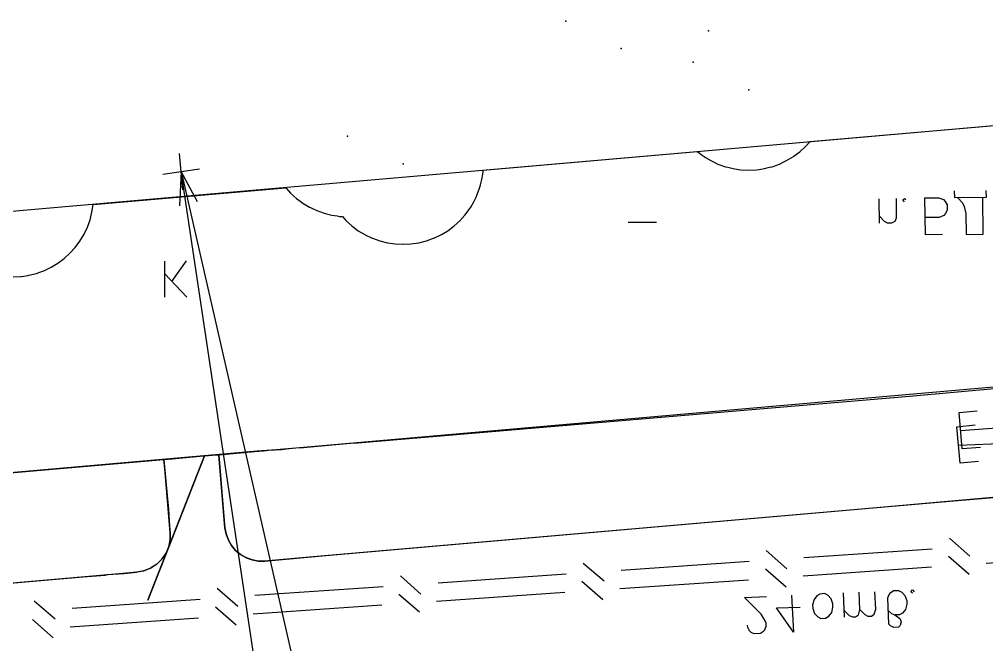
# Model space of a CAD drawing. Header units: metres. Extents: x 131 to 658, y 22 to 173.
# Drawn here: x 510.84 to 538.5, y 72.18 to 90.06 of the extents above; entities that cross this region are included whole.
import ezdxf

# ---------------------------------------------------------------- set-up
doc = ezdxf.new("R2010")
doc.units = ezdxf.units.M
for name, color, linetype in [('ELECTR_CABLE_COMM', 7, 'Continuous'), ('GAS', 7, 'Continuous'), ('GRASS', 7, 'Continuous'), ('ROAD', 7, 'Continuous'), ('SEWER', 7, 'Continuous'), ('SIDEWALK_PATH', 7, 'Continuous'), ('TREE', 7, 'Continuous')]:
    doc.layers.add(name, color=color, linetype=linetype)

msp = doc.modelspace()

# ---------------------------------------------------------------- linework, layer by layer
at = {"layer": 'ELECTR_CABLE_COMM'}
for points in [[(515.511, 85.186), (515.422, 86.229)], [(514.945, 85.63), (515.988, 85.785)], [(515.467, 85.708), (515.422, 84.731)], [(518.075, 68.297), (515.467, 85.708)], [(515.933, 84.842), (515.467, 85.708), (515.467, 85.708), (519.595, 67.653), (519.595, 67.653), (520.882, 53.472)], [(538.027, 74.711), (537.438, 75.221)], [(532.789, 74.345), (532.201, 74.866)], [(536.95, 74.911), (533.277, 74.655)], [(538.004, 74.178), (537.416, 74.7)], [(542.166, 74.744), (538.493, 74.5)], [(527.562, 73.99), (526.963, 74.5)], [(531.712, 74.555), (528.051, 74.3)], [(522.325, 73.623), (521.737, 74.145)], [(526.475, 74.189), (522.813, 73.934)], [(532.767, 73.823), (532.179, 74.334)], [(536.928, 74.389), (533.255, 74.134)], [(527.529, 73.457), (526.93, 73.978)], [(531.69, 74.023), (528.017, 73.768)], [(517.087, 73.268), (516.499, 73.779)], [(521.248, 73.834), (517.575, 73.579)], [(522.28, 73.102), (521.692, 73.612)], [(526.442, 73.668), (522.768, 73.412)], [(532.922, 73.59), (532.978, 72.536), (532.978, 72.536), (532.489, 73.224), (532.489, 73.224), (533.166, 73.246)], [(533.765, 72.924), (533.899, 72.935), (533.899, 72.935), (533.987, 72.991), (533.987, 72.991), (534.076, 73.091), (534.076, 73.091), (534.109, 73.246), (534.109, 73.246), (534.109, 73.346), (534.109, 73.346), (534.054, 73.49), (534.054, 73.49), (533.965, 73.59), (533.965, 73.59), (533.865, 73.634), (533.865, 73.634), (533.732, 73.623), (533.732, 73.623), (533.643, 73.568), (533.643, 73.568), (533.566, 73.468), (533.566, 73.468), (533.521, 73.313), (533.521, 73.313), (533.532, 73.213), (533.532, 73.213), (533.577, 73.069), (533.577, 73.069), (533.677, 72.969), (533.677, 72.969), (533.765, 72.924)], [(534.442, 72.958), (534.409, 73.657)], [(534.431, 73.157), (534.575, 73.013), (534.575, 73.013), (534.664, 72.969), (534.664, 72.969), (534.753, 72.969), (534.753, 72.969), (534.842, 73.024), (534.842, 73.024), (534.875, 73.179), (534.875, 73.179), (534.853, 73.679)], [(534.875, 73.179), (535.019, 73.035), (535.019, 73.035), (535.108, 72.991), (535.108, 72.991), (535.208, 72.991), (535.208, 72.991), (535.286, 73.046), (535.286, 73.046), (535.33, 73.191), (535.33, 73.191), (535.308, 73.69)], [(535.685, 73.157), (535.785, 73.069), (535.785, 73.069), (535.874, 73.024), (535.874, 73.024), (536.018, 72.924), (536.018, 72.924), (536.062, 72.824), (536.062, 72.824), (536.029, 72.724), (536.029, 72.724), (535.985, 72.68), (535.985, 72.68), (535.852, 72.669), (535.852, 72.669), (535.752, 72.713), (535.752, 72.713), (535.707, 72.758), (535.707, 72.758), (535.674, 73.512), (535.674, 73.512), (535.718, 73.612), (535.718, 73.612), (535.763, 73.668), (535.763, 73.668), (535.841, 73.723), (535.841, 73.723), (535.985, 73.723), (535.985, 73.723), (536.074, 73.679), (536.074, 73.679), (536.162, 73.579), (536.162, 73.579), (536.218, 73.435), (536.218, 73.435), (536.218, 73.335), (536.218, 73.335), (536.184, 73.179), (536.184, 73.179), (536.096, 73.08), (536.096, 73.08), (536.007, 73.024), (536.007, 73.024), (535.874, 73.024)], [(536.384, 73.646), (536.34, 73.69), (536.34, 73.69), (536.384, 73.745), (536.384, 73.745), (536.429, 73.69)], [(511.86, 72.902), (511.261, 73.424)], [(516.011, 73.468), (512.349, 73.213)], [(531.657, 72.736), (531.668, 72.68), (531.668, 72.68), (531.712, 72.58), (531.712, 72.58), (531.757, 72.536), (531.757, 72.536), (531.846, 72.491), (531.846, 72.491), (532.034, 72.503), (532.034, 72.503), (532.123, 72.558), (532.123, 72.558), (532.156, 72.602), (532.156, 72.602), (532.201, 72.702), (532.201, 72.702), (532.201, 72.802), (532.201, 72.802), (532.145, 72.902), (532.145, 72.902), (532.056, 73.046), (532.056, 73.046), (531.579, 73.523), (531.579, 73.523), (532.212, 73.557)], [(517.043, 72.736), (516.454, 73.246)], [(521.204, 73.302), (517.531, 73.046)], [(511.805, 72.369), (511.217, 72.891)], [(515.966, 72.935), (512.293, 72.68)]]:
    msp.add_lwpolyline(points, dxfattribs=at)
at = {"layer": 'GAS'}
for points in [[(538.326, 77.818), (537.805, 77.774), (537.805, 77.774), (537.716, 78.817), (537.716, 78.817), (538.237, 78.861)], [(538.271, 77.418), (537.749, 77.363), (537.749, 77.363), (537.649, 78.406), (537.649, 78.406), (538.171, 78.462)], [(539.946, 78.45), (537.76, 78.295)], [(537.694, 77.884), (539.569, 77.962)]]:
    msp.add_lwpolyline(points, dxfattribs=at)
at = {"layer": 'GRASS'}
for points in [[(581.726, 90.779), (568.964, 89.658), (554.494, 88.393), (541.877, 87.295), (541.866, 87.295), (529.671, 86.229), (516.854, 85.108), (509.63, 84.476)], [(541.688, 76.653), (535.03, 76.065), (519.24, 74.689), (519.14, 74.678), (517.853, 74.567), (517.786, 74.567), (517.686, 74.567), (517.675, 74.567), (517.498, 74.6), (517.32, 74.666), (517.165, 74.755), (517.02, 74.866), (516.909, 75.01), (516.821, 75.166), (516.754, 75.343), (516.721, 75.521), (516.543, 77.607), (517.575, 77.696), (517.686, 77.707), (517.819, 77.718), (517.975, 77.74), (518.152, 77.751), (518.341, 77.762), (518.552, 77.785), (518.751, 77.807), (518.951, 77.818), (518.962, 77.818), (519.062, 77.829), (520.416, 77.951), (520.516, 77.951), (536.295, 79.283), (542.954, 79.882)], [(500.597, 76.22), (514.967, 77.474), (515.067, 76.442), (515.101, 76.054), (515.123, 75.721), (515.145, 75.454), (515.156, 75.388), (515.156, 75.232), (515.156, 75.177), (515.123, 75.01), (515.112, 74.977), (515.034, 74.788), (514.956, 74.689), (514.912, 74.622), (514.823, 74.522), (514.768, 74.478), (514.59, 74.367), (514.402, 74.289), (514.202, 74.245), (513.691, 74.2), (499.321, 72.946)]]:
    msp.add_lwpolyline(points, dxfattribs=at)
at = {"layer": 'ROAD'}
for points in [[(510.66, 82.697), (510.885, 82.708), (510.886, 82.708), (510.901, 82.71), (511.089, 82.738), (511.108, 82.741), (511.108, 82.741), (511.109, 82.741), (511.328, 82.796), (511.328, 82.796), (511.396, 82.82), (511.54, 82.872), (511.745, 82.969), (511.938, 83.085), (512.119, 83.219), (512.287, 83.371), (512.438, 83.538), (512.573, 83.719), (512.689, 83.913), (512.785, 84.117), (512.861, 84.329), (512.916, 84.548), (512.916, 84.549), (512.916, 84.549), (512.948, 84.764), (512.948, 84.765), (512.948, 84.765), (512.948, 84.766), (512.949, 84.766), (518.455, 85.246), (518.457, 85.245), (518.458, 85.245), (518.469, 85.233), (518.534, 85.16), (518.598, 85.09), (518.599, 85.089), (518.765, 84.938), (518.766, 84.937), (518.898, 84.84), (518.913, 84.829), (518.947, 84.804), (518.948, 84.803), (518.948, 84.803), (519.14, 84.687), (519.141, 84.687), (519.183, 84.668), (519.223, 84.649), (519.344, 84.591), (519.345, 84.591), (519.557, 84.515), (519.558, 84.515), (519.628, 84.497), (519.776, 84.46), (519.777, 84.46), (519.93, 84.437), (519.999, 84.427), (520, 84.427), (520.076, 84.423), (520.077, 84.422), (520.181, 84.308), (520.185, 84.303), (520.186, 84.303), (520.186, 84.303), (520.353, 84.151), (520.534, 84.017), (520.716, 83.908), (520.727, 83.901), (520.727, 83.901), (520.728, 83.901), (520.932, 83.804), (520.932, 83.804), (520.932, 83.804), (520.936, 83.803), (521.145, 83.728), (521.364, 83.673), (521.587, 83.64), (521.587, 83.64), (521.587, 83.64), (521.811, 83.629), (521.812, 83.629), (522.037, 83.64), (522.037, 83.64), (522.038, 83.64), (522.261, 83.673), (522.48, 83.728), (522.688, 83.803), (522.692, 83.804), (522.692, 83.804), (522.692, 83.804), (522.897, 83.901), (522.897, 83.901), (522.897, 83.901), (522.908, 83.908), (523.09, 84.017), (523.271, 84.151), (523.439, 84.303), (523.439, 84.303), (523.439, 84.303), (523.582, 84.461), (523.59, 84.47), (523.725, 84.651), (523.725, 84.652), (523.725, 84.652), (523.748, 84.69), (523.841, 84.845), (523.841, 84.846), (523.841, 84.846), (523.903, 84.977), (523.937, 85.049), (523.937, 85.049), (523.937, 85.049), (523.937, 85.049), (524.002, 85.23), (524.013, 85.261), (524.013, 85.261), (524.031, 85.332), (524.068, 85.48), (524.068, 85.481), (524.091, 85.636), (524.101, 85.703), (524.101, 85.704), (524.103, 85.744), (524.103, 85.745), (524.104, 85.745), (530.226, 86.283), (530.228, 86.282), (530.24, 86.271), (530.242, 86.269), (530.372, 86.173), (530.387, 86.162), (530.421, 86.137), (530.422, 86.136), (530.422, 86.136), (530.46, 86.113), (530.615, 86.021), (530.615, 86.02), (530.615, 86.02), (530.657, 86.001), (530.819, 85.924), (530.819, 85.924), (530.819, 85.924), (531.031, 85.848), (531.032, 85.848), (531.102, 85.83), (531.25, 85.793), (531.251, 85.793), (531.404, 85.77), (531.473, 85.76), (531.474, 85.76), (531.699, 85.749), (531.7, 85.749), (531.924, 85.76), (531.925, 85.76), (531.994, 85.77), (532.147, 85.793), (532.148, 85.793), (532.296, 85.83), (532.367, 85.848), (532.367, 85.848), (532.579, 85.924), (532.58, 85.924), (532.702, 85.982), (532.741, 86.001), (532.783, 86.02), (532.784, 86.021), (532.977, 86.136), (532.977, 86.137), (532.988, 86.145), (533.027, 86.173), (533.158, 86.271), (533.158, 86.271), (533.159, 86.271), (533.325, 86.422), (533.326, 86.423), (533.455, 86.565), (533.456, 86.566), (533.457, 86.566), (533.665, 86.584), (545.761, 87.639)], [(579.073, 83.078), (566.168, 81.946), (554.971, 80.969), (542.731, 79.893), (530.636, 78.839), (518.962, 77.818), (518.185, 77.751), (517.642, 77.707), (517.641, 77.707), (500.353, 76.198)]]:
    msp.add_lwpolyline(points, dxfattribs=at)
at = {"layer": 'SEWER'}
for points in [[(535.441, 84.232), (535.43, 84.931)], [(535.441, 84.432), (535.574, 84.287), (535.574, 84.287), (535.663, 84.243), (535.663, 84.243), (535.796, 84.243), (535.796, 84.243), (535.885, 84.287), (535.885, 84.287), (535.929, 84.387), (535.929, 84.387), (535.929, 84.942)], [(536.151, 84.842), (536.107, 84.898), (536.107, 84.898), (536.151, 84.942), (536.151, 84.942), (536.196, 84.898)], [(537.239, 83.91), (536.75, 83.899), (536.75, 83.899), (536.739, 84.953), (536.739, 84.953), (537.139, 84.953), (537.139, 84.953), (537.272, 84.909), (537.272, 84.909), (537.316, 84.853), (537.316, 84.853), (537.372, 84.753), (537.372, 84.753), (537.372, 84.609), (537.372, 84.609), (537.327, 84.509), (537.327, 84.509), (537.283, 84.454), (537.283, 84.454), (537.15, 84.398), (537.15, 84.398), (536.739, 84.398)], [(538.481, 85.164), (538.493, 84.964), (538.493, 84.964), (537.594, 84.953), (537.594, 84.953), (537.583, 85.153)], [(537.683, 84.953), (537.816, 84.809), (537.816, 84.809), (537.86, 84.709), (537.86, 84.709), (537.904, 84.509), (537.904, 84.509), (537.916, 83.91), (537.916, 83.91), (538.404, 83.921), (538.404, 83.921), (538.393, 84.964)], [(528.25, 84.265), (529.06, 84.265)], [(515.001, 82.112), (515.001, 83.144)], [(515.201, 82.567), (515.622, 83.155)], [(515.001, 82.778), (515.633, 82.112)]]:
    msp.add_lwpolyline(points, dxfattribs=at)
at = {"layer": 'SIDEWALK_PATH'}
msp.add_lwpolyline([(501.829, 73.168), (512.659, 74.112), (513.303, 74.167), (513.347, 74.178), (513.525, 74.189), (513.825, 74.211), (514.202, 74.245), (514.213, 74.256), (514.402, 74.289), (514.59, 74.367), (514.734, 74.456), (514.768, 74.478), (514.912, 74.622), (515.034, 74.788), (515.112, 74.977), (514.513, 73.446), (514.513, 73.446), (516.133, 77.574), (516.466, 77.607), (516.543, 77.607), (516.621, 76.664), (516.71, 75.61), (516.721, 75.521), (516.754, 75.343), (516.821, 75.166), (516.909, 75.01), (517.02, 74.866), (517.165, 74.755), (517.32, 74.666), (517.331, 74.655), (517.498, 74.6), (517.675, 74.567), (517.853, 74.567), (519.606, 74.722), (537.117, 76.253), (540.268, 76.52)], dxfattribs=at)
msp.add_lwpolyline([(515.156, 75.388), (515.001, 77.208), (514.967, 77.474), (515.101, 77.485), (516.011, 77.563), (516.088, 77.574), (516.133, 77.574), (515.112, 74.977), (515.156, 75.177)], close=True, dxfattribs=at)
at = {"layer": 'TREE'}
for p in [(526.467, 90.011), (530.545, 89.736), (528.049, 89.225), (530.112, 88.835), (531.699, 88.049), (520.225, 86.716), (521.812, 85.929)]:
    msp.add_point(p, dxfattribs=at)

doc.saveas('drawing.dxf')
